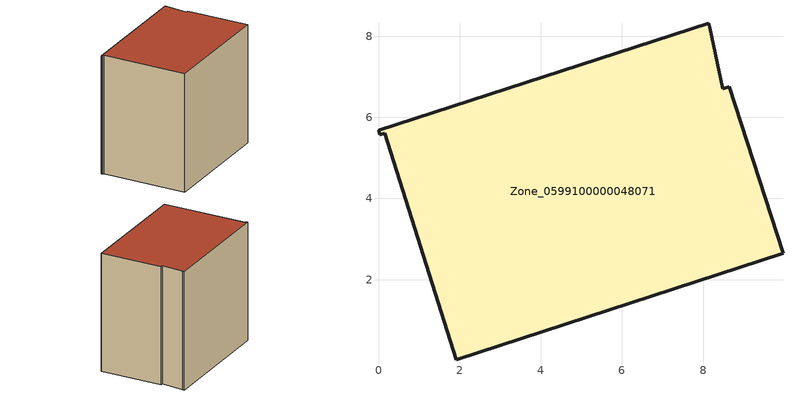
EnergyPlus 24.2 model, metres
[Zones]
Zone_0599100000048071
 floor ground (C_G): 0,5.68 8.14,8.32 8.16,8.22 8.49,6.71 8.64,6.76 9.97,2.65 1.92,0.03 0.15,5.61 0.04,5.57 z3.83
 wall outside (C_F): 0.15,5.61 1.92,0.03 9.97,2.65 8.64,6.76 8.49,6.71 8.16,8.22 8.14,8.32 0,5.68 0.04,5.57 0.15,5.61 z3.83:12.11
 roof outside (C_R): 1.92,0.03 9.97,2.65 8.64,6.76 8.49,6.71 8.16,8.22 8.14,8.32 0,5.68 0.04,5.57 0.15,5.61 z12.11
[BUILDING]
Pand.0599100000048071: North Axis=0; Terrain=City; Loads Convergence Tolerance Value=0.04; Temperature Convergence Tolerance Value=0.4; Solar Distribution=FullExterior; Maximum Number of Warmup Days=25; Minimum Number of Warmup Days=1
[Site:Location]
Rotterdam.The.Hague.AP_ZH_NLD Design_Conditions: Latitude=51.96; Longitude=4.45; Time Zone=1; Elevation=-4.5
[SITE:GROUNDTEMPERATURE:BUILDINGSURFACE]
18, 18, 18, 18, 18, 18, 18, 18, 18, 18, 18, 18
[MATERIAL] Thermal Absorptance=0.9; Solar Absorptance=0.7; Visible Absorptance=0.7
Name | Roughness | Thickness | Conductivity | Density | Specific Heat
G.TI.1946-1964 | MediumSmooth | 0.15 | 1 | 540 | 1210
F.TI.1946-1964 | Rough | 0.3 | 0.857143 | 1920 | 840
R.TI.1946-1964 | MediumRough | 0.2 | 0.277778 | 1500 | 1000
[CONSTRUCTION]
C_G: G.TI.1946-1964
C_F: F.TI.1946-1964
C_R: R.TI.1946-1964
[ZONE]
Zone_0599100000048071: Type=1; Multiplier=1; Ceiling Height=Autocalculate; Volume=Autocalculate; Floor Area=autocalculate; Part of Total Floor Area=Yes
[ZONEINFILTRATION:DESIGNFLOWRATE]
Infil_Zone_0599100000048071: Zone or ZoneList or Space or SpaceList=Zone_0599100000048071; Schedule=AlwaysOn; Design Flow Rate Calculation Method=Flow/Area; Flow Rate per Floor Area=0.003; Constant Term Coefficient=1; Temperature Term Coefficient=0; Velocity Term Coefficient=0; Velocity Squared Term Coefficient=0
[HVACTEMPLATE:ZONE:IDEALLOADSAIRSYSTEM]
Zone_0599100000048071: Maximum Heating Supply Air Temperature=50; Minimum Cooling Supply Air Temperature=13; Maximum Heating Supply Air Humidity Ratio=0.0156; Minimum Cooling Supply Air Humidity Ratio=0.0077; Heating Limit=NoLimit; Cooling Limit=NoLimit; Dehumidification Control Type=ConstantSensibleHeatRatio; Cooling Sensible Heat Ratio=0.7; Dehumidification Setpoint=60; Humidification Control Type=None; Humidification Setpoint=30; Outdoor Air Method=None; Outdoor Air Flow Rate per Person=0.00944; Outdoor Air Flow Rate per Zone Floor Area=0; Outdoor Air Flow Rate per Zone=0; Demand Controlled Ventilation Type=None; Outdoor Air Economizer Type=NoEconomizer; Heat Recovery Type=None; Sensible Heat Recovery Effectiveness=0.7; Latent Heat Recovery Effectiveness=0.65
[ZONECONTROL:THERMOSTAT]
ThermostatControl_Zone_0599100000048071: Zone or ZoneList=Zone_0599100000048071; Control Type Schedule=DualSetpointControlType; Control 1=Thermostat_Zone_0599100000048071; Temperature Difference Between Cutout And Setpoint=0
[THERMOSTATSETPOINT:DUALSETPOINT]
Thermostat_Zone_0599100000048071: Heating Setpoint Temperature Schedule=HeatingSetpoint_Zone_0599100000048071; Cooling Setpoint Temperature Schedule=CoolingSetpoint_Zone_0599100000048071
[SCHEDULE:COMPACT]
HeatingSetpoint_Zone_0599100000048071: Through: 12/31, For: AllDays, Until: 24:00, 21
CoolingSetpoint_Zone_0599100000048071: Through: 12/31, For: AllDays, Until: 24:00, 24
DualSetpointControlType: Through: 12/31, For: AllDays, Until: 24:00, 4
AlwaysOn: Through: 12/31, For: AllDays, Until: 24:00, 1
